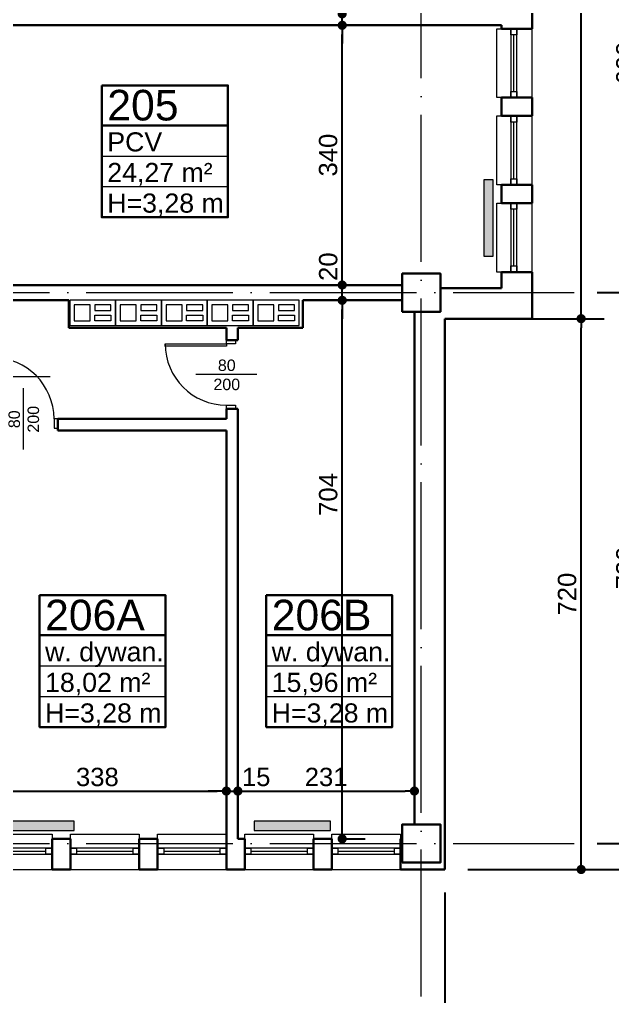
# Model space of a CAD drawing. Header units: millimetres. Extents: x 54 to 8480, y -22812 to 17434.
# Drawn here: x 5187 to 5963, y -3981 to -2704 of the extents above; entities that cross this region are included whole.
import ezdxf

# ---------------------------------------------------------------- set-up
doc = ezdxf.new("R2010")
doc.units = ezdxf.units.MM
doc.linetypes.add('ACAD_ISO04W100', pattern=[30, 24, -3, 0, -3])
doc.layers.add('grzejniki', color=104, linetype='Continuous')
doc.layers.add('TABELKI PO UWAGACH', color=5, linetype='Continuous')
for name, color, linetype, lineweight in [('osie', 132, 'ACAD_ISO04W100', 0), ('STOLARKA', 97, 'Continuous', 0), ('tabelki', 151, 'Continuous', 0), ('wymiary', 150, 'Continuous', 0)]:
    doc.layers.add(name, color=color, linetype=linetype, lineweight=lineweight)
doc.styles.get("Standard").update_dxf_attribs({"font": 'arial.ttf'})
doc.dimstyles.new('ISO-25', dxfattribs={"dimtxt": 24, "dimasz": 12, "dimexe": 30, "dimexo": 30, "dimgap": 6, "dimtad": 1, "dimdec": 0, "dimtxsty": 'Standard', "dimblk": 'DOT', "dimcen": 2.5, "dimadec": 0, "dimazin": 0, "dimtfac": 1, "dimtdec": 0, "dimtmove": 0, "dimatfit": 3, "dimldrblk": 'DOT', "dimfxl": 1, "dimarcsym": 0})

# ---------------------------------------------------------------- blocks, each defined once
blk = doc.blocks.new('A$C13771EA7')
at = {"color": 132, "linetype": 'ACAD_ISO04W100', "lineweight": 0, "ltscale": 8}
for p, q in [((4111, -2874), (4111, 166)), ((-169, -1954), (4311, -1954)), ((-169, -2674), (4311, -2674))]:
    blk.add_line(p, q, dxfattribs=at)
blk = doc.blocks.new('A$C4DC22848')
at = {"layer": 'STOLARKA', "lineweight": 0}
for p, q in [((0, 0), (90, 0)), ((8, -24), (82, -24)), ((0, -40), (0, -46)), ((0, -46), (90, -46)), ((90, -46), (90, -40))]:
    blk.add_line(p, q, dxfattribs=at)
for points in [[(0, -20), (90, -20), (90, -28), (0, -28)], [(0, -28), (8, -28), (8, -20), (0, -20)], [(82, -28), (90, -28), (90, -20), (82, -20)]]:
    blk.add_lwpolyline(points, close=True, dxfattribs=at)
blk = doc.blocks.new('A$C20DA20AD')
at = {"layer": 'STOLARKA', "lineweight": 0}
blk.add_line((45, -40), (45, 40), dxfattribs=at)
for points in [[(5, 0), (8, 0), (8, 80), (5, 80)], [(0, -12), (5, -12), (5, 0), (0, 0)], [(85, -12), (90, -12), (90, 0), (85, 0)]]:
    blk.add_lwpolyline(points, close=True, dxfattribs=at)
blk.add_arc((5, 0), 80, 0, 90, dxfattribs=at)
at = {"layer": 'STOLARKA', "lineweight": 0, "insert": (25.4, -37.7), "char_height": 15, "width": 74.399, "attachment_point": 1, "rotation": 90}
blk.add_mtext('\\pxqc;80\\P200', dxfattribs=at)
blk = doc.blocks.new('A$C1D836454')
at = {"color": 82, "lineweight": 0}
for points in [[(0, -16.5), (60, -16.5), (60, 16.5), (0, 16.5)], [(6, -10.5), (27, -10.5), (27, 10.5), (6, 10.5)], [(33, 3), (54, 3), (54, 10.5), (33, 10.5)], [(33, -3), (54, -3), (54, -10.5), (33, -10.5)]]:
    blk.add_lwpolyline(points, close=True, dxfattribs=at)
blk = doc.blocks.new('_Dot')
at = {"color": 0, "linetype": 'ByBlock', "lineweight": -2}
blk.add_line((-0.5, 0), (-1, 0), dxfattribs=at)
at = {"color": 0, "linetype": 'ByBlock', "lineweight": 0, "const_width": 0.5}
blk.add_lwpolyline([(-0.25, 0, 1), (0.25, 0, 1)], format="xyb", close=True, dxfattribs=at)
blk = doc.blocks.new('*D128')
at = {"layer": 'Defpoints', "color": 0, "linetype": 'Continuous', "lineweight": 0}
for p in [(5912.6, -3061.3), (5998, -3061.3), (5912.6, -3781.3)]:
    blk.add_point(p, dxfattribs=at)
at = {"layer": 'wymiary', "color": 0, "linetype": 'Continuous', "lineweight": -2}
for p, q in [((5942.6, -3061.3), (6028, -3061.3)), ((5998, -3769.3), (5998, -3073.3)), ((5942.6, -3781.3), (6028, -3781.3))]:
    blk.add_line(p, q, dxfattribs=at)
at = {"layer": 'wymiary', "color": 0, "linetype": 'Continuous', "lineweight": -2, "xscale": 12, "yscale": 12, "zscale": 12}
for p, rotation in [((5998, -3061.3), 90), ((5998, -3781.3), 270)]:
    blk.add_blockref('_Dot', p, dxfattribs=dict(at, rotation=rotation))
at = {"layer": 'wymiary', "color": 0, "linetype": 'Continuous', "lineweight": 0, "insert": (5979.7, -3421.3), "char_height": 24, "attachment_point": 5, "rotation": 90}
blk.add_mtext('720', dxfattribs=at)
blk = doc.blocks.new('*D129')
at = {"layer": 'Defpoints', "color": 0, "linetype": 'Continuous', "lineweight": 0}
for p in [(5912.6, -2461.3), (5998, -2461.3), (5912.6, -3061.3)]:
    blk.add_point(p, dxfattribs=at)
at = {"layer": 'wymiary', "color": 0, "linetype": 'Continuous', "lineweight": -2}
for p, q in [((5942.6, -2461.3), (6028, -2461.3)), ((5998, -3049.3), (5998, -2473.3)), ((5942.6, -3061.3), (6028, -3061.3))]:
    blk.add_line(p, q, dxfattribs=at)
at = {"layer": 'wymiary', "color": 0, "linetype": 'Continuous', "lineweight": -2, "xscale": 12, "yscale": 12, "zscale": 12}
for p, rotation in [((5998, -2461.3), 90), ((5998, -3061.3), 270)]:
    blk.add_blockref('_Dot', p, dxfattribs=dict(at, rotation=rotation))
at = {"layer": 'wymiary', "color": 0, "linetype": 'Continuous', "lineweight": 0, "insert": (5979.7, -2761.3), "char_height": 24, "attachment_point": 5, "rotation": 90}
blk.add_mtext('600', dxfattribs=at)
blk = doc.blocks.new('*D139')
at = {"layer": 'Defpoints', "color": 0, "linetype": 'Continuous', "lineweight": 0}
for p in [(1601.6, -3815.3), (5743.6, -3815.3), (5743.6, -4121)]:
    blk.add_point(p, dxfattribs=at)
at = {"layer": 'wymiary', "color": 0, "linetype": 'Continuous', "lineweight": -2}
for p, q in [((1601.6, -3845.3), (1601.6, -4151)), ((5743.6, -3845.3), (5743.6, -4151)), ((1613.6, -4121), (5731.6, -4121))]:
    blk.add_line(p, q, dxfattribs=at)
at = {"layer": 'wymiary', "color": 0, "linetype": 'Continuous', "lineweight": -2, "xscale": 12, "yscale": 12, "zscale": 12, "rotation": 180}
blk.add_blockref('_Dot', (1601.6, -4121), dxfattribs=at)
at = {"layer": 'wymiary', "color": 0, "linetype": 'Continuous', "lineweight": -2, "xscale": 12, "yscale": 12, "zscale": 12}
blk.add_blockref('_Dot', (5743.6, -4121), dxfattribs=at)
at = {"layer": 'wymiary', "color": 0, "linetype": 'Continuous', "lineweight": 0, "insert": (3672.6, -4102.9), "char_height": 24, "attachment_point": 5}
blk.add_mtext('4142', dxfattribs=at)
blk = doc.blocks.new('*D140')
at = {"layer": 'Defpoints', "color": 0, "linetype": 'Continuous', "lineweight": 0}
for p in [(5743.6, -1107.3), (6075.4, -1107.3), (5743.6, -3815.3)]:
    blk.add_point(p, dxfattribs=at)
at = {"layer": 'wymiary', "color": 0, "linetype": 'Continuous', "lineweight": -2}
for p, q in [((5773.6, -1107.3), (6105.4, -1107.3)), ((6075.4, -3803.3), (6075.4, -1119.3)), ((5773.6, -3815.3), (6105.4, -3815.3))]:
    blk.add_line(p, q, dxfattribs=at)
at = {"layer": 'wymiary', "color": 0, "linetype": 'Continuous', "lineweight": -2, "xscale": 12, "yscale": 12, "zscale": 12}
for p, rotation in [((6075.4, -1107.3), 90), ((6075.4, -3815.3), 270)]:
    blk.add_blockref('_Dot', p, dxfattribs=dict(at, rotation=rotation))
at = {"layer": 'wymiary', "color": 0, "linetype": 'Continuous', "lineweight": 0, "insert": (6057.1, -2461.3), "char_height": 24, "attachment_point": 5, "rotation": 90}
blk.add_mtext('2708', dxfattribs=at)
blk = doc.blocks.new('*D218')
at = {"layer": 'Defpoints', "color": 0, "linetype": 'Continuous', "lineweight": 0}
for p in [(5743.6, -3095.3), (5921.7, -3095.3), (5743.6, -3815.3)]:
    blk.add_point(p, dxfattribs=at)
at = {"layer": 'wymiary', "color": 0, "linetype": 'Continuous', "lineweight": -2}
for p, q in [((5773.6, -3095.3), (5951.7, -3095.3)), ((5921.7, -3803.3), (5921.7, -3107.3)), ((5773.6, -3815.3), (5951.7, -3815.3))]:
    blk.add_line(p, q, dxfattribs=at)
at = {"layer": 'wymiary', "color": 0, "linetype": 'Continuous', "lineweight": -2, "xscale": 12, "yscale": 12, "zscale": 12}
for p, rotation in [((5921.7, -3095.3), 90), ((5921.7, -3815.3), 270)]:
    blk.add_blockref('_Dot', p, dxfattribs=dict(at, rotation=rotation))
at = {"layer": 'wymiary', "color": 0, "linetype": 'Continuous', "lineweight": 0, "insert": (5903.4, -3455.3), "char_height": 24, "attachment_point": 5, "rotation": 90}
blk.add_mtext('720', dxfattribs=at)
blk = doc.blocks.new('*D216')
at = {"layer": 'Defpoints', "color": 0, "linetype": 'Continuous', "lineweight": 0}
for p in [(5857.6, -1827.3), (5921.7, -1827.3), (5743.6, -3095.3)]:
    blk.add_point(p, dxfattribs=at)
at = {"layer": 'wymiary', "color": 0, "linetype": 'Continuous', "lineweight": -2}
for p, q in [((5887.6, -1827.3), (5951.7, -1827.3)), ((5921.7, -3083.3), (5921.7, -1839.3)), ((5773.6, -3095.3), (5951.7, -3095.3))]:
    blk.add_line(p, q, dxfattribs=at)
at = {"layer": 'wymiary', "color": 0, "linetype": 'Continuous', "lineweight": -2, "xscale": 12, "yscale": 12, "zscale": 12}
for p, rotation in [((5921.7, -1827.3), 90), ((5921.7, -3095.3), 270)]:
    blk.add_blockref('_Dot', p, dxfattribs=dict(at, rotation=rotation))
at = {"layer": 'wymiary', "color": 0, "linetype": 'Continuous', "lineweight": 0, "insert": (5903.4, -2461.3), "char_height": 24, "attachment_point": 5, "rotation": 90}
blk.add_mtext('1268', dxfattribs=at)
blk = doc.blocks.new('*D234')
at = {"layer": 'Defpoints', "color": 0, "linetype": 'Continuous', "lineweight": 30}
for p in [(5583.6, -3071.3), (5609.1, -3071.3), (5583.6, -3775.3)]:
    blk.add_point(p, dxfattribs=at)
at = {"layer": 'wymiary', "color": 0, "linetype": 'Continuous', "lineweight": -2}
for p, q in [((5613.6, -3071.3), (5639.1, -3071.3)), ((5609.1, -3763.3), (5609.1, -3083.3)), ((5613.6, -3775.3), (5639.1, -3775.3))]:
    blk.add_line(p, q, dxfattribs=at)
at = {"layer": 'wymiary', "color": 0, "linetype": 'Continuous', "lineweight": -2, "xscale": 12, "yscale": 12, "zscale": 12}
for p, rotation in [((5609.1, -3071.3), 90), ((5609.1, -3775.3), 270)]:
    blk.add_blockref('_Dot', p, dxfattribs=dict(at, rotation=rotation))
at = {"layer": 'wymiary', "color": 0, "linetype": 'Continuous', "lineweight": 0, "insert": (5590.9, -3325.1), "char_height": 24, "attachment_point": 5, "rotation": 90}
blk.add_mtext('704', dxfattribs=at)
blk = doc.blocks.new('*D233')
at = {"layer": 'Defpoints', "color": 0, "linetype": 'Continuous', "lineweight": 0}
for p in [(5609.1, -3051.3), (5609.1, -3051.3), (5583.6, -3071.3)]:
    blk.add_point(p, dxfattribs=at)
at = {"layer": 'wymiary', "color": 0, "linetype": 'Continuous', "lineweight": -2}
for p, q in [((5609.1, -3039.3), (5609.1, -3027.3)), ((5609.1, -3071.3), (5609.1, -3051.3)), ((5613.6, -3071.3), (5639.1, -3071.3)), ((5609.1, -3083.3), (5609.1, -3095.3))]:
    blk.add_line(p, q, dxfattribs=at)
at = {"layer": 'wymiary', "color": 0, "linetype": 'Continuous', "lineweight": -2, "xscale": 12, "yscale": 12, "zscale": 12}
for p, rotation in [((5609.1, -3051.3), 270), ((5609.1, -3071.3), 90)]:
    blk.add_blockref('_Dot', p, dxfattribs=dict(at, rotation=rotation))
at = {"layer": 'wymiary', "color": 0, "linetype": 'Continuous', "lineweight": 0, "insert": (5590.9, -3027.3), "char_height": 24, "attachment_point": 5, "rotation": 90}
blk.add_mtext('20', dxfattribs=at)
blk = doc.blocks.new('*D235')
at = {"layer": 'Defpoints', "color": 0, "linetype": 'Continuous', "lineweight": 0}
for p in [(5609.1, -2711.8), (5609.1, -2711.8), (5609.1, -3051.3)]:
    blk.add_point(p, dxfattribs=at)
at = {"layer": 'wymiary', "color": 0, "linetype": 'Continuous', "lineweight": -2}
blk.add_line((5609.1, -3039.3), (5609.1, -2723.8), dxfattribs=at)
at = {"layer": 'wymiary', "color": 0, "linetype": 'Continuous', "lineweight": -2, "xscale": 12, "yscale": 12, "zscale": 12}
for p, rotation in [((5609.1, -2711.8), 90), ((5609.1, -3051.3), 270)]:
    blk.add_blockref('_Dot', p, dxfattribs=dict(at, rotation=rotation))
at = {"layer": 'wymiary', "color": 0, "linetype": 'Continuous', "lineweight": 0, "insert": (5590.8, -2881.5), "char_height": 24, "attachment_point": 5, "rotation": 90}
blk.add_mtext('340', dxfattribs=at)
blk = doc.blocks.new('*D260')
at = {"layer": 'Defpoints', "color": 0, "linetype": 'Continuous', "lineweight": 0}
for p in [(5609.1, -2696.8), (5609.1, -2696.8), (5609.1, -2711.8)]:
    blk.add_point(p, dxfattribs=at)
at = {"layer": 'wymiary', "color": 0, "linetype": 'Continuous', "lineweight": -2}
for p, q in [((5609.1, -2684.8), (5609.1, -2628.5)), ((5609.1, -2711.8), (5609.1, -2696.8)), ((5609.1, -2723.8), (5609.1, -2735.8))]:
    blk.add_line(p, q, dxfattribs=at)
at = {"layer": 'wymiary', "color": 0, "linetype": 'Continuous', "lineweight": -2, "xscale": 12, "yscale": 12, "zscale": 12}
for p, rotation in [((5609.1, -2696.8), 270), ((5609.1, -2711.8), 90)]:
    blk.add_blockref('_Dot', p, dxfattribs=dict(at, rotation=rotation))
at = {"layer": 'wymiary', "color": 0, "linetype": 'Continuous', "lineweight": 0, "insert": (5590.9, -2650.6), "char_height": 24, "attachment_point": 5, "rotation": 90}
blk.add_mtext('15', dxfattribs=at)
blk = doc.blocks.new('*D460')
at = {"layer": 'Defpoints', "color": 0, "linetype": 'Continuous', "lineweight": 0}
for p in [(5457.6, -3712.8), (5120.1, -3756.3), (5457.6, -3775.3)]:
    blk.add_point(p, dxfattribs=at)
at = {"layer": 'wymiary', "color": 0, "linetype": 'Continuous', "lineweight": -2}
for p, q in [((5120.1, -3726.3), (5120.1, -3682.8)), ((5457.6, -3745.3), (5457.6, -3682.8)), ((5132.1, -3712.8), (5445.6, -3712.8))]:
    blk.add_line(p, q, dxfattribs=at)
at = {"layer": 'wymiary', "color": 0, "linetype": 'Continuous', "lineweight": -2, "xscale": 12, "yscale": 12, "zscale": 12, "rotation": 180}
blk.add_blockref('_Dot', (5120.1, -3712.8), dxfattribs=at)
at = {"layer": 'wymiary', "color": 0, "linetype": 'Continuous', "lineweight": -2, "xscale": 12, "yscale": 12, "zscale": 12}
blk.add_blockref('_Dot', (5457.6, -3712.8), dxfattribs=at)
at = {"layer": 'wymiary', "color": 0, "linetype": 'Continuous', "lineweight": 0, "insert": (5288.8, -3694.5), "char_height": 24, "attachment_point": 5}
blk.add_mtext('338', dxfattribs=at)
blk = doc.blocks.new('*D461')
at = {"layer": 'Defpoints', "color": 0, "linetype": 'Continuous', "lineweight": 0}
for p in [(5472.6, -3712.8), (5457.6, -3775.3), (5472.6, -3775.3)]:
    blk.add_point(p, dxfattribs=at)
at = {"layer": 'wymiary', "color": 0, "linetype": 'Continuous', "lineweight": -2}
for p, q in [((5457.6, -3745.3), (5457.6, -3682.8)), ((5472.6, -3745.3), (5472.6, -3682.8)), ((5445.6, -3712.8), (5433.6, -3712.8)), ((5457.6, -3712.8), (5472.6, -3712.8)), ((5484.6, -3712.8), (5496.6, -3712.8))]:
    blk.add_line(p, q, dxfattribs=at)
at = {"layer": 'wymiary', "color": 0, "linetype": 'Continuous', "lineweight": -2, "xscale": 12, "yscale": 12, "zscale": 12}
blk.add_blockref('_Dot', (5457.6, -3712.8), dxfattribs=at)
at = {"layer": 'wymiary', "color": 0, "linetype": 'Continuous', "lineweight": -2, "xscale": 12, "yscale": 12, "zscale": 12, "rotation": 180}
blk.add_blockref('_Dot', (5472.6, -3712.8), dxfattribs=at)
at = {"layer": 'wymiary', "color": 0, "linetype": 'Continuous', "lineweight": 0, "insert": (5496.6, -3694.5), "char_height": 24, "attachment_point": 5}
blk.add_mtext('15', dxfattribs=at)
blk = doc.blocks.new('*D462')
at = {"layer": 'Defpoints', "color": 0, "linetype": 'Continuous', "lineweight": 0}
for p in [(5703.6, -3712.8), (5703.6, -3756.3), (5472.6, -3775.3)]:
    blk.add_point(p, dxfattribs=at)
at = {"layer": 'wymiary', "color": 0, "linetype": 'Continuous', "lineweight": -2}
for p, q in [((5472.6, -3745.3), (5472.6, -3682.8)), ((5703.6, -3726.3), (5703.6, -3682.8)), ((5484.6, -3712.8), (5691.6, -3712.8))]:
    blk.add_line(p, q, dxfattribs=at)
at = {"layer": 'wymiary', "color": 0, "linetype": 'Continuous', "lineweight": -2, "xscale": 12, "yscale": 12, "zscale": 12, "rotation": 180}
blk.add_blockref('_Dot', (5472.6, -3712.8), dxfattribs=at)
at = {"layer": 'wymiary', "color": 0, "linetype": 'Continuous', "lineweight": -2, "xscale": 12, "yscale": 12, "zscale": 12}
blk.add_blockref('_Dot', (5703.6, -3712.8), dxfattribs=at)
at = {"layer": 'wymiary', "color": 0, "linetype": 'Continuous', "lineweight": 0, "insert": (5588.1, -3694.5), "char_height": 24, "attachment_point": 5}
blk.add_mtext('231', dxfattribs=at)
blk = doc.blocks.new('A$C508466D2')
at = {"layer": 'grzejniki', "linetype": 'Continuous', "lineweight": 0}
blk.add_hatch(color=256, dxfattribs=at).paths.add_polyline_path([(-50, -12), (50, -12), (50, 0), (-50, 0)])
blk.add_lwpolyline([(-50, -12), (50, -12), (50, 0), (-50, 0)], close=True, dxfattribs=at)

msp = doc.modelspace()

# ---------------------------------------------------------------- linework, layer by layer
at = {"lineweight": 30}
for p, q in [((5857.6, -2716.3), (5857.6, -2692.3)), ((5102.6, -2711.8), (5817.6, -2711.8)), ((5817.6, -2716.3), (5817.6, -2711.8)), ((5817.6, -2716.3), (5857.6, -2716.3)), ((5817.6, -2830.3), (5817.6, -2806.3)), ((5817.6, -2806.3), (5857.6, -2806.3)), ((5857.6, -2830.3), (5857.6, -2806.3)), ((5817.6, -2830.3), (5857.6, -2830.3)), ((5817.6, -2920.3), (5857.6, -2920.3)), ((5817.6, -2944.3), (5817.6, -2920.3)), ((5857.6, -2944.3), (5857.6, -2920.3)), ((5817.6, -2944.3), (5857.6, -2944.3)), ((5817.6, -3055.3), (5817.6, -3034.3)), ((5817.6, -3034.3), (5857.6, -3034.3)), ((5817.6, -3034.3), (5817.6, -3036.3)), ((5857.6, -3095.3), (5857.6, -3034.3)), ((5137.6, -3051.3), (5687.6, -3051.3)), ((5737.6, -3055.3), (5817.6, -3055.3)), ((5137.6, -3071.3), (5251.6, -3071.3)), ((5251.6, -3107.3), (5251.6, -3071.3)), ((5557.6, -3107.3), (5557.6, -3071.3)), ((5557.6, -3071.3), (5687.6, -3071.3)), ((5703.6, -3756.3), (5703.6, -3086.3)), ((5743.6, -3095.3), (5857.6, -3095.3)), ((5743.6, -3815.3), (5743.6, -3095.3)), ((5457.6, -3107.3), (5251.6, -3107.3)), ((5457.6, -3107.3), (5457.6, -3123.3)), ((5557.6, -3107.3), (5472.6, -3107.3)), ((5472.6, -3107.3), (5472.6, -3123.3)), ((5472.6, -3123.3), (5457.6, -3123.3)), ((5472.6, -3213.3), (5457.6, -3213.3)), ((5457.6, -3213.3), (5457.6, -3226.3)), ((5472.6, -3213.3), (5472.6, -3775.3)), ((5457.6, -3226.3), (5237.1, -3226.3)), ((5237.1, -3226.3), (5237.1, -3241.3)), ((5457.6, -3241.3), (5237.1, -3241.3)), ((5457.6, -3241.3), (5457.6, -3775.3)), ((5229.6, -3775.3), (5229.6, -3815.3)), ((5229.6, -3775.3), (5253.6, -3775.3)), ((5253.6, -3775.3), (5253.6, -3815.3)), ((5343.6, -3775.3), (5367.6, -3775.3)), ((5343.6, -3775.3), (5343.6, -3815.3)), ((5367.6, -3775.3), (5367.6, -3815.3)), ((5457.6, -3775.3), (5457.6, -3815.3)), ((5472.6, -3775.3), (5481.6, -3775.3)), ((5481.6, -3775.3), (5481.6, -3815.3)), ((5571.6, -3775.3), (5595.6, -3775.3)), ((5571.6, -3775.3), (5571.6, -3815.3)), ((5595.6, -3775.3), (5595.6, -3815.3)), ((5685.6, -3775.3), (5685.6, -3815.3)), ((5685.6, -3775.3), (5687.6, -3775.3)), ((5229.6, -3815.3), (5253.6, -3815.3)), ((5343.6, -3815.3), (5367.6, -3815.3)), ((5457.6, -3815.3), (5481.6, -3815.3)), ((5571.6, -3815.3), (5595.6, -3815.3)), ((5685.6, -3815.3), (5743.6, -3815.3))]:
    msp.add_line(p, q, dxfattribs=at)
for points in [[(5687.6, -3086.3), (5737.6, -3086.3), (5737.6, -3036.3), (5687.6, -3036.3)], [(5687.6, -3806.3), (5737.6, -3806.3), (5737.6, -3756.3), (5687.6, -3756.3)]]:
    msp.add_lwpolyline(points, close=True, dxfattribs=at)
at = {"layer": 'STOLARKA', "lineweight": 0}
msp.add_line((5497.6, -3168.3), (5417.6, -3168.3), dxfattribs=at)
for points in [[(5457.6, -3128.3), (5457.6, -3131.3), (5377.6, -3131.3), (5377.6, -3128.3)], [(5469.6, -3123.3), (5469.6, -3128.3), (5457.6, -3128.3), (5457.6, -3123.3)], [(5469.6, -3208.3), (5469.6, -3213.3), (5457.6, -3213.3), (5457.6, -3208.3)]]:
    msp.add_lwpolyline(points, close=True, dxfattribs=at)
msp.add_arc((5457.6, -3128.3), 80, 180, 270, dxfattribs=at)
at = {"layer": 'TABELKI PO UWAGACH', "color": 30, "linetype": 'Continuous', "lineweight": 30}
for p, q in [((5294.6, -2842.7), (5459.5, -2842.7)), ((5213.2, -3509.2), (5378.1, -3509.2)), ((5509.7, -3509.2), (5674.6, -3509.2))]:
    msp.add_line(p, q, dxfattribs=at)
at = {"layer": 'TABELKI PO UWAGACH', "color": 30, "linetype": 'Continuous', "lineweight": 0}
for p, q in [((5294.6, -2882.7), (5459.5, -2882.7)), ((5294.6, -2922.7), (5459.5, -2922.7)), ((4920.8, -3170.9), (5226.9, -3170.9)), ((5213.2, -3549.2), (5378.1, -3549.2)), ((5509.7, -3549.2), (5674.6, -3549.2)), ((5213.2, -3589.2), (5378.1, -3589.2)), ((5509.7, -3589.2), (5674.6, -3589.2))]:
    msp.add_line(p, q, dxfattribs=at)
at = {"layer": 'TABELKI PO UWAGACH', "color": 30, "linetype": 'Continuous', "lineweight": 30}
for points in [[(5294.6, -2790.4), (5459.5, -2790.4), (5459.5, -2962.7), (5294.6, -2962.7)], [(5213.2, -3456.8), (5378.1, -3456.8), (5378.1, -3629.2), (5213.2, -3629.2)], [(5509.7, -3456.8), (5674.6, -3456.8), (5674.6, -3629.2), (5509.7, -3629.2)]]:
    msp.add_lwpolyline(points, close=True, dxfattribs=at)

# ---------------------------------------------------------------- block references
at = {"color": 7, "lineweight": 30}
for p in [(5252.6, -3087.8), (5312.6, -3087.8), (5372.6, -3087.8), (5432.6, -3087.8), (5492.6, -3087.8)]:
    msp.add_blockref('A$C1D836454', p, dxfattribs=at)
at = {"layer": 'grzejniki', "linetype": 'Continuous', "lineweight": 0, "rotation": 90}
msp.add_blockref('A$C508466D2', (5794.6, -2963.7), dxfattribs=at)
at = {"layer": 'grzejniki', "linetype": 'Continuous', "lineweight": 0}
for p in [(5208.5, -3752.3), (5544, -3752.3)]:
    msp.add_blockref('A$C508466D2', p, dxfattribs=at)
at = {"layer": 'osie', "lineweight": 30}
msp.add_blockref('A$C13771EA7', (1601.6, -1107.3), dxfattribs=at)
at = {"layer": 'STOLARKA', "lineweight": 30, "xscale": -1}
for p, rotation in [((5857.6, -2806.3), 270), ((5857.6, -2920.3), 270), ((5857.6, -3034.3), 270), ((5139.6, -3815.3), 180), ((5253.6, -3815.3), 180), ((5367.6, -3815.3), 180), ((5481.6, -3815.3), 180), ((5595.6, -3815.3), 180)]:
    msp.add_blockref('A$C4DC22848', p, dxfattribs=dict(at, rotation=rotation))
at = {"layer": 'STOLARKA', "lineweight": 30}
msp.add_blockref('A$C20DA20AD', (5147.1, -3226.3), dxfattribs=at)

# ---------------------------------------------------------------- texts
at = {"layer": 'STOLARKA', "lineweight": 0, "insert": (5495.3, -3148.7), "char_height": 15, "width": 74.399, "attachment_point": 3}
msp.add_mtext('\\pxqc;80\\P200', dxfattribs=at)
at = {"layer": 'tabelki', "color": 5, "linetype": 'Continuous', "lineweight": 0, "attachment_point": 1}
for s, insert, char_height, width in [('\\pxql;205', (5301.8, -2796.2), 40, 47.056), ('\\pxql;PCV', (5301.8, -2851.7), 25, 194.396), ('\\pxql;24,27 m²', (5301.8, -2891.7), 25, 160.906), ('\\pxql;H=3,28 m', (5301.8, -2931.7), 25, 182.523), ('\\pxql;206A', (5220.4, -3462.7), 40, 47.056), ('\\pxql;206B', (5516.9, -3462.7), 40, 47.056), ('\\pxql;w. dywan.', (5220.4, -3518.2), 25, 194.396), ('\\pxql;w. dywan.', (5516.9, -3518.2), 25, 194.396), ('\\pxql;18,02 m²', (5220.4, -3558.2), 25, 160.906), ('\\pxql;15,96 m²', (5516.9, -3558.2), 25, 160.906), ('\\pxql;H=3,28 m', (5220.4, -3598.2), 25, 182.523), ('\\pxql;H=3,28 m', (5516.9, -3598.2), 25, 182.523)]:
    msp.add_mtext(s, dxfattribs=dict(at, insert=insert, char_height=char_height, width=width))

# ---------------------------------------------------------------- dimensions: what is measured, and where the dimension line sits
at = {"layer": 'wymiary', "linetype": 'Continuous', "lineweight": 0}
for base, p1, p2, picture, middle in [((6075.4, -1107.3), (5743.6, -3815.3), (5743.6, -1107.3), '*D140', (6057.1, -2461.3)), ((5998, -3061.3), (5912.6, -3781.3), (5912.6, -3061.3), '*D128', (5979.7, -3421.3)), ((5921.7, -3095.3), (5743.6, -3815.3), (5743.6, -3095.3), '*D218', (5903.4, -3455.3))]:
    dim = msp.add_linear_dim(base=base, p1=p1, p2=p2, angle=90, dimstyle='ISO-25', dxfattribs=at)
    dim.commit()
    dim.dimension.update_dxf_attribs({"geometry": picture, "text_midpoint": middle})
for base, p1, p2, picture, middle in [((5921.7, -1827.3), (5743.6, -3095.3), (5857.6, -1827.3), '*D216', (5903.4, -2461.3)), ((5998, -2461.3), (5912.6, -3061.3), (5912.6, -2461.3), '*D129', (5979.7, -2761.3)), ((5609.1071741, -2711.7781943), (5609.1071741, -3051.2781943), (5609.1071741, -2711.7781943), '*D235', (5590.8452369, -2881.5281943))]:
    dim = msp.add_linear_dim(base=base, p1=p1, p2=p2, angle=90, dimstyle='ISO-25', override={"dimtmove": 1}, dxfattribs=at)
    dim.commit()
    dim.dimension.update_dxf_attribs({"geometry": picture, "text_midpoint": middle})
for base, p1, p2, picture, middle in [((5609.1, -2696.8), (5609.1, -2711.8), (5609.1, -2696.8), '*D260', (5609.1, -2650.6)), ((5609.1, -3071.3), (5583.6, -3775.3), (5583.6, -3071.3), '*D234', (5609.1, -3325.1))]:
    dim = msp.add_linear_dim(base=base, p1=p1, p2=p2, angle=90, dimstyle='ISO-25', dxfattribs=at)
    dim.commit()
    dim.dimension.update_dxf_attribs({"geometry": picture, "text_midpoint": middle, "dimtype": 160})
dim = msp.add_linear_dim(base=(5609.1, -3051.3), p1=(5583.6, -3071.3), p2=(5609.1, -3051.3), angle=90, dimstyle='ISO-25', override={"dimtmove": 1}, dxfattribs=at)
dim.commit()
dim.dimension.update_dxf_attribs({"geometry": '*D233', "text_midpoint": (5609.1, -3027.3), "dimtype": 160})
for base, p1, p2, picture, middle in [((5457.5896651, -3712.7853947), (5120.0896651, -3756.2781943), (5457.5896651, -3775.2781943), '*D460', (5288.8396651, -3694.5234575)), ((5703.6, -3712.8), (5472.6, -3775.3), (5703.6, -3756.3), '*D462', (5588.1, -3694.5))]:
    dim = msp.add_linear_dim(base=base, p1=p1, p2=p2, dimstyle='ISO-25', override={"dimtmove": 1}, dxfattribs=at)
    dim.commit()
    dim.dimension.update_dxf_attribs({"geometry": picture, "text_midpoint": middle})
dim = msp.add_linear_dim(base=(5472.6, -3712.8), p1=(5457.6, -3775.3), p2=(5472.6, -3775.3), dimstyle='ISO-25', override={"dimtmove": 1}, dxfattribs=at)
dim.commit()
dim.dimension.update_dxf_attribs({"geometry": '*D461', "text_midpoint": (5496.6, -3712.8), "dimtype": 160})
dim = msp.add_linear_dim(base=(5743.6, -4121), p1=(1601.6, -3815.3), p2=(5743.6, -3815.3), dimstyle='ISO-25', dxfattribs=at)
dim.commit()
dim.dimension.update_dxf_attribs({"geometry": '*D139', "text_midpoint": (3672.6, -4102.9)})

doc.saveas('drawing.dxf')
